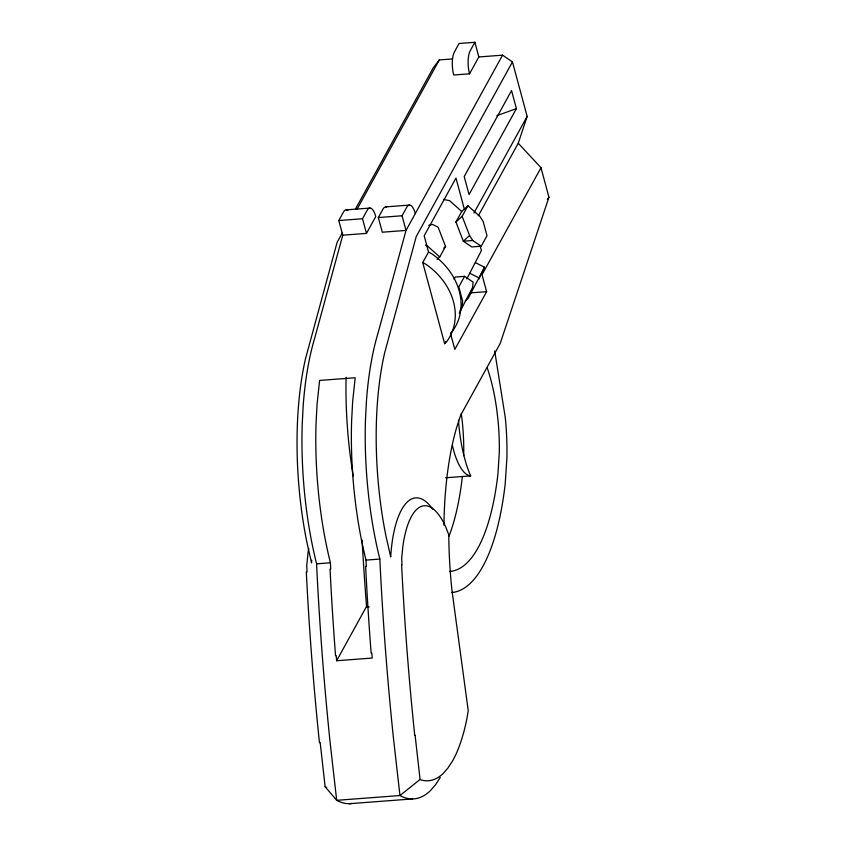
<?xml version="1.0" encoding="UTF-8"?>
<svg xmlns="http://www.w3.org/2000/svg" width="846" height="846" viewBox="0 0 846 846"><rect width="100%" height="100%" fill="white"/><g stroke="black" fill="none" stroke-linecap="round" stroke-linejoin="round"><path stroke-width="1.27" d="M443.991 525.355L444.044 519.169A198.324 69.964 85.7 0 1 456.629 427.558L460.636 415.259L500.219 343.413L548.948 197.266L540.996 167.709L518.26 143.249L527.153 116.41L512.454 61.895L502.566 55.159L478.836 56.957L469.551 73.814L453.742 74.998A16.952 5.975 85.7 0 1 454.429 51.923L459.071 43.495L474.881 42.3L478.836 56.957M347.886 210.443A16.952 5.975 85.7 0 0 343.444 212.103L338.802 220.531L342.757 235.188L314.786 337.829A191.82 67.669 85.7 0 0 303.217 405.319L302.202 424.713A191.82 67.669 85.7 0 0 316.594 563.838L316.88 570.151A1133.777 399.999 85.7 0 0 330.194 743.095L336.697 800.316A172.7 60.933 85.7 0 0 351.809 803.51M466.812 278.926L481.427 250.553L480.147 245.826M460.065 310.704L462.212 306.294L462.625 301.039L458.807 286.879L464.602 276.346L473.062 282.078L472.65 287.333L459.219 313.157M478.635 279.349L484.525 267.23L475.537 262.683M484.525 267.23L468.187 298.321L465.311 300.954M342.207 233.115L337.11 242.368L305.522 358.704A183.508 64.74 85.7 0 0 306.992 542.794L311.55 562.876A89.591 31.609 85.7 0 1 311.74 560.168M355.595 208.825L433.332 67.701L439.307 59.929L452.483 58.945M357.139 209.089L439.307 59.929M366.477 233.401L362.522 218.744L367.164 210.316A16.952 5.975 85.7 0 1 375.761 216.544L366.477 233.401L342.757 235.188M502.566 55.159L406.017 230.419L382.297 232.206L378.342 217.549L382.984 209.121A16.952 5.975 85.7 0 1 386.622 207.027M474.881 42.3L470.239 50.728A16.952 5.975 85.7 0 0 469.551 73.814M320.169 742.492L325.139 786.78L336.697 800.316L399.957 795.547L393.464 738.325A1133.777 399.999 85.7 0 1 380.14 565.382L379.854 559.069A191.82 67.669 85.7 0 1 365.461 419.944L366.477 400.549A191.82 67.669 85.7 0 1 378.046 333.06L406.017 230.419L402.062 215.762L406.704 207.333A16.952 5.975 85.7 0 1 415.301 213.562M512.454 61.895L416.232 236.542L384.655 352.856A183.339 64.677 85.7 0 0 386.125 536.766L390.693 556.88A89.348 31.524 85.7 0 1 432.687 509.123M422.746 262.535L425.612 264.068A63.566 52.336 28.9 0 1 446.582 341.805L444.636 343.688L422.746 262.535L428.552 252.013L424.174 235.78L455.973 178.062L464.465 209.565M516.409 108.626L469.065 194.559L464.2 176.55L511.544 90.607L516.409 108.626L496.845 115.669M455.92 222.001L461.715 211.468L467.944 205.768L480.01 216.544L483.182 221.536L487 235.685L481.205 246.218L471.804 246.926L463.344 241.205L455.92 222.001L462.138 216.301L467.944 205.768M437.075 259.405L439.74 256.962L445.546 246.429L438.122 227.236L432.56 224.423L428.753 225.385M473.908 213.065L527.153 116.41M478.328 215.741L518.26 143.249M454.048 279.159L455.201 277.054L464.602 276.346M540.996 167.709L482.04 274.728L486.619 291.68L454.82 349.387L450.442 333.165M444.636 343.688L445.8 341.583M371.796 653.006L372.208 658.051L336.634 660.747L366.931 605.736M440.28 777.421L435.658 784.58L430.466 790.576A172.7 60.933 85.7 0 1 399.957 795.547L420.071 779.473L415.111 735.322M547.478 199.296L548.948 197.266M451.087 332.531L452.377 331.272A63.566 52.336 28.9 0 0 431.407 253.536L428.552 252.013M443.769 248.058L445.546 246.429M462.138 216.301L469.562 235.505L463.344 241.205L472.745 240.497L481.205 246.218M346.289 209.85L370.019 208.063M385.829 206.868L409.549 205.081M338.802 220.531L362.522 218.744M378.342 217.549L402.062 215.762M471.264 292.832L486.619 291.68M445.62 477.779L470.662 475.886A77.589 27.379 85.7 0 1 458.479 420.208M316.594 563.838L330.426 562.791A191.82 67.669 85.7 0 1 316.044 423.677L317.06 404.282L319.608 380.436L355.193 377.75L352.645 401.596L351.619 420.991A191.82 67.669 85.7 0 0 366.011 560.105L366.297 566.429M366.011 560.105L379.854 559.069M369.237 606.836L366.604 607.037L366.381 604.361A1133.777 400.063 85.7 0 1 362.077 540.076M349.324 803.7L412.594 798.931M443.611 199.434L449.649 200.692L461.715 211.468M420.071 779.473L421.583 780.086A155.727 54.937 85.7 0 0 443.378 773.276L448.042 767.882L452.832 760.48A155.727 54.937 85.7 0 0 466.865 718.793L468.25 710.799L451.933 590.212A206.71 72.925 85.7 0 1 448.761 534.693L445.641 526.73A80.835 28.521 85.7 0 0 402.897 546.082L401.691 558.371L401.998 564.959M325.139 786.78L326.693 787.415M425.453 245.065L427.674 246.197L439.74 256.962M469.731 273.216L478.72 277.763M469.562 235.505L472.745 240.497M494.688 350.942L505.274 417.522A121.211 42.765 85.7 0 1 506.902 458.077L505.231 483.563A198.831 70.144 85.7 0 1 451.764 592.538M461.292 413.44L462.35 422.239A99.987 35.278 85.7 0 1 463.703 455.698M336.222 655.682L336.634 660.747M330.712 569.115L330.426 562.791M307.035 572.108L306.738 565.572L307.965 553.295A81.079 28.605 85.7 0 1 308.727 548.409M414.741 735.438A1116.826 394.775 85.7 0 1 401.607 564.906M319.46 742.714A1116.995 395.177 85.7 0 1 306.305 572.012M335.555 655.745A1133.777 399.915 85.7 0 1 330.046 569.03M449.649 571.452A177.649 62.667 85.7 0 0 497.913 474.046L499.277 453.012A99.987 35.278 85.7 0 0 497.934 419.563L496.602 408.459A99.987 35.278 85.7 0 0 487.285 368.031M462.339 476.742A177.681 62.678 85.7 0 1 449.025 536.184M371.14 653.059A1133.777 399.915 85.7 0 1 365.631 566.344M353.258 476.055A191.82 67.68 85.7 0 1 346.077 377.295M470.662 475.886A51.987 18.348 85.7 0 1 452.441 445.578"/></g></svg>
